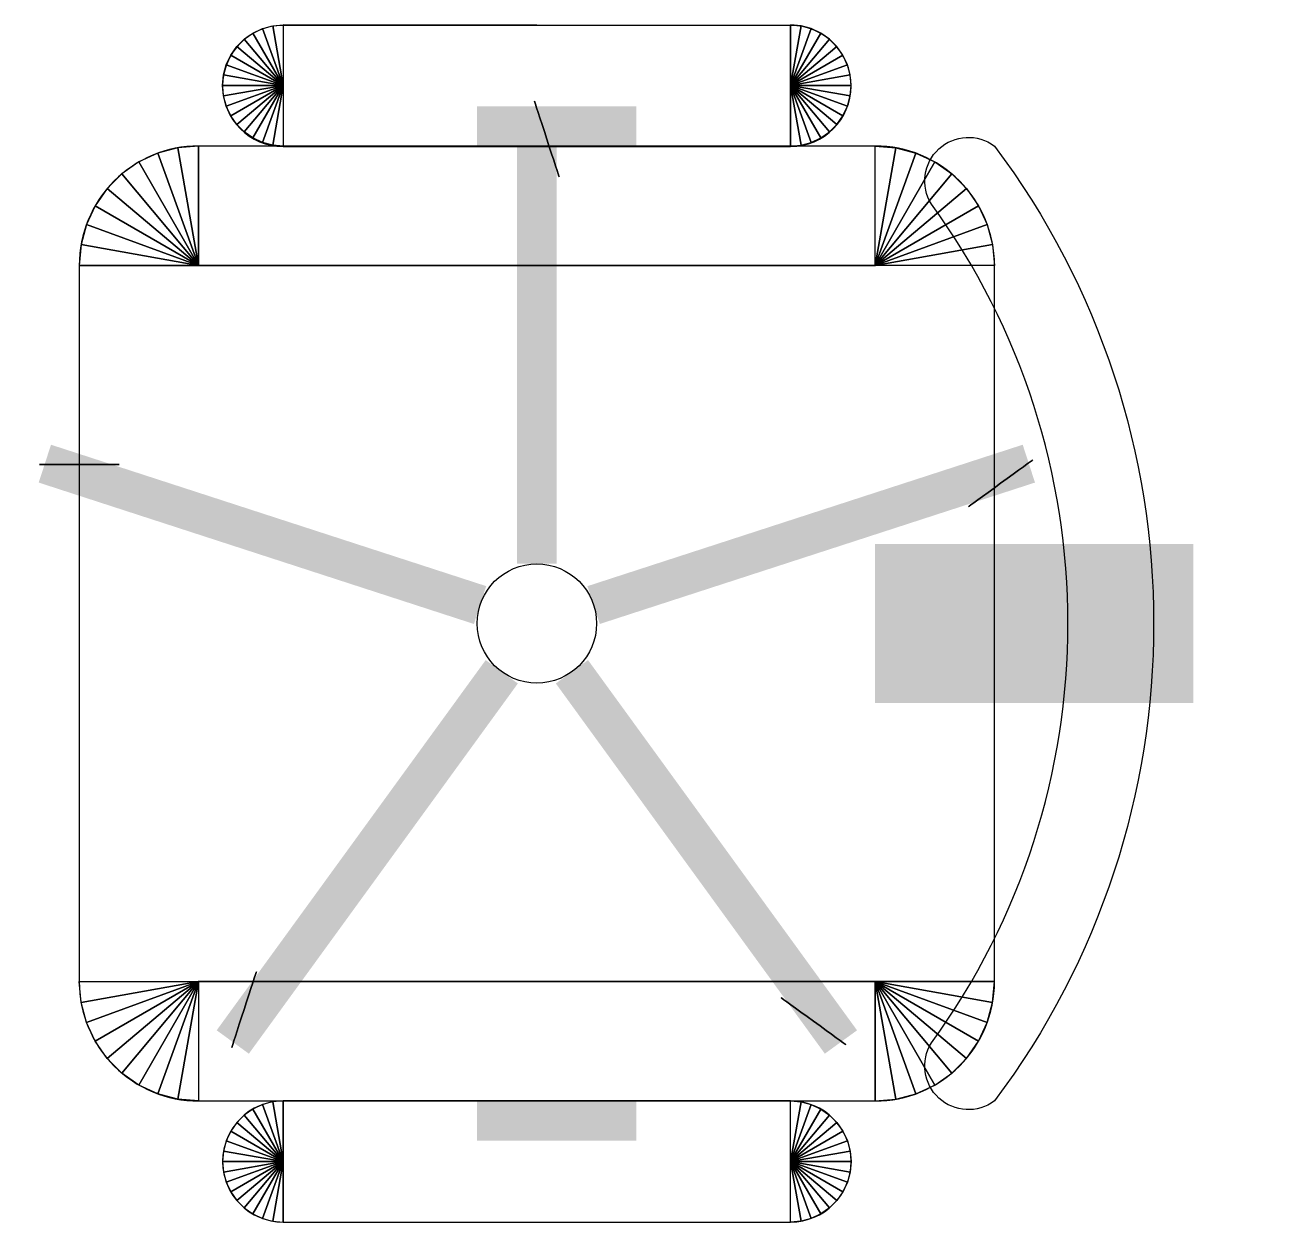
# Model space of a CAD drawing. Extents: x -0.035 to 0.762, y -0.382 to 0.382.
import ezdxf

# ---------------------------------------------------------------- set-up
doc = ezdxf.new("R2010")
doc.units = 0
doc.header["$MEASUREMENT"] = 0
doc.layers.get('0').update_dxf_attribs({"linetype": 'CONTINUOUS'})

msp = doc.modelspace()

# ---------------------------------------------------------------- linework, layer by layer
for points, elevation in [([(0.13017, 0.30451), (0.45402, 0.30451, 1), (0.45402, 0.38178), (0.13017, 0.38178, 1)], 0.7112), ([(0.0762, 0.3048, 0.414214), (0, 0.2286), (0, -0.2286, 0.414214), (0.0762, -0.3048), (0.508, -0.3048, 0.414214), (0.5842, -0.2286), (0.5842, 0.2286, 0.414214), (0.508, 0.3048)], 0.4064), ([(0.5842, 0.3048, -0.333333), (0.5842, -0.3048, -0.829608), (0.54394, -0.26769, 0.325397), (0.54394, 0.26769, -0.829608)], 0.6096), ([(0.13017, -0.38207), (0.45402, -0.38207, 1), (0.45402, -0.3048), (0.13017, -0.3048, 1)], 0.7112)]:
    msp.add_lwpolyline(points, format="xyb", close=True, dxfattribs=dict(elevation=elevation))
for points, const_width, elevation in [([(0.2921, 0.0381), (0.2921, 0.3302)], 0.0254, 0.0508), ([(0.254, 0.3175), (0.3556, 0.3175)], 0.0254, 0.3556), ([(0.25586, 0.01177), (-0.02194, 0.10204)], 0.0254, 0.0508), ([(0.32834, 0.01177), (0.60614, 0.10204)], 0.0254, 0.0508), ([(0.6985, -0.0508), (0.6985, 0.0508)], 0.0254, 0.3556), ([(0.508, 0), (0.7112, 0)], 0.1016, 0.3302), ([(0.26971, -0.03082), (0.09801, -0.26714)], 0.0254, 0.0508), ([(0.31449, -0.03082), (0.48619, -0.26714)], 0.0254, 0.0508), ([(0.254, -0.3175), (0.3556, -0.3175)], 0.0254, 0.3556)]:
    msp.add_lwpolyline(points, dxfattribs=dict(const_width=const_width, elevation=elevation))
at = {"extrusion": (-0.951057, -0.309017, 0)}
msp.add_circle((-0.20184, 0.0254, -0.3794), 0.0254, dxfattribs=at)
at = {"extrusion": (-0.587785, 0.809017, 0)}
msp.add_circle((-0.52841, 0.0254, -0.27329), 0.0254, dxfattribs=at)
at = {"extrusion": (0, -1, 0)}
msp.add_circle((0, 0.0254, -0.1016), 0.0254, dxfattribs=at)
msp.add_circle((0.2921, 0, 0.0508), 0.0381)
at = {"extrusion": (0.951057, -0.309017, 0)}
msp.add_circle((-0.20184, 0.0254, 0.1762), 0.0254, dxfattribs=at)
at = {"extrusion": (0.587785, 0.809017, 0)}
msp.add_circle((-0.52841, 0.0254, 0.07009), 0.0254, dxfattribs=at)
for points in [[(0.13017, 0.34343, 0.7112), (0.10534, 0.37303, 0.7112), (0.11086, 0.37689, 0.7112)], [(0.13017, 0.34343, 0.7112), (0.11086, 0.37689, 0.7112), (0.11696, 0.37974, 0.7112)], [(0.13017, 0.34343, 0.7112), (0.11696, 0.37974, 0.7112), (0.12347, 0.38148, 0.7112)], [(0.13017, 0.34343, 0.7112), (0.12347, 0.38148, 0.7112), (0.13017, 0.38207, 0.7112)], [(0.45402, 0.38178, 0.7112), (0.13017, 0.38207, 0.7112), (0.13017, 0.3048, 0.7112), (0.45402, 0.30451, 0.7112)], [(0.45402, 0.34343, 0.7112), (0.46073, 0.38148, 0.7112), (0.45402, 0.38207, 0.7112)], [(0.45402, 0.34343, 0.7112), (0.46724, 0.37974, 0.7112), (0.46073, 0.38148, 0.7112)], [(0.45402, 0.34343, 0.7112), (0.47886, 0.37303, 0.7112), (0.47334, 0.37689, 0.7112)], [(0.45402, 0.34343, 0.7112), (0.47334, 0.37689, 0.7112), (0.46724, 0.37974, 0.7112)], [(0.13017, 0.34343, 0.7112), (0.09672, 0.36275, 0.7112), (0.10058, 0.36827, 0.7112)], [(0.13017, 0.34343, 0.7112), (0.10058, 0.36827, 0.7112), (0.10534, 0.37303, 0.7112)], [(0.45402, 0.34343, 0.7112), (0.48362, 0.36827, 0.7112), (0.47886, 0.37303, 0.7112)], [(0.45402, 0.34343, 0.7112), (0.48748, 0.36275, 0.7112), (0.48362, 0.36827, 0.7112)], [(0.13017, 0.34343, 0.7112), (0.09387, 0.35665, 0.7112), (0.09672, 0.36275, 0.7112)], [(0.45402, 0.34343, 0.7112), (0.49033, 0.35665, 0.7112), (0.48748, 0.36275, 0.7112)], [(0.13017, 0.34343, 0.7112), (0.09213, 0.35014, 0.7112), (0.09387, 0.35665, 0.7112)], [(0.45402, 0.34343, 0.7112), (0.49207, 0.35014, 0.7112), (0.49033, 0.35665, 0.7112)], [(0.13017, 0.34343, 0.7112), (0.09154, 0.34343, 0.7112), (0.09213, 0.35014, 0.7112)], [(0.13017, 0.34343, 0.7112), (0.09213, 0.33672, 0.7112), (0.09154, 0.34343, 0.7112)], [(0.13017, 0.34343, 0.7112), (0.09387, 0.33022, 0.7112), (0.09213, 0.33672, 0.7112)], [(0.13017, 0.34343, 0.7112), (0.09672, 0.32412, 0.7112), (0.09387, 0.33022, 0.7112)], [(0.13017, 0.34343, 0.7112), (0.10058, 0.3186, 0.7112), (0.09672, 0.32412, 0.7112)], [(0.13017, 0.34343, 0.7112), (0.10534, 0.31384, 0.7112), (0.10058, 0.3186, 0.7112)], [(0.13017, 0.34343, 0.7112), (0.11086, 0.30998, 0.7112), (0.10534, 0.31384, 0.7112)], [(0.13017, 0.34343, 0.7112), (0.11696, 0.30713, 0.7112), (0.11086, 0.30998, 0.7112)], [(0.13017, 0.34343, 0.7112), (0.12347, 0.30539, 0.7112), (0.11696, 0.30713, 0.7112)], [(0.13017, 0.34343, 0.7112), (0.13017, 0.3048, 0.7112), (0.12347, 0.30539, 0.7112)], [(0.45402, 0.34343, 0.7112), (0.49266, 0.34343, 0.7112), (0.49207, 0.35014, 0.7112)], [(0.45402, 0.34343, 0.7112), (0.45402, 0.3048, 0.7112), (0.46073, 0.30539, 0.7112)], [(0.45402, 0.34343, 0.7112), (0.46073, 0.30539, 0.7112), (0.46724, 0.30713, 0.7112)], [(0.45402, 0.34343, 0.7112), (0.46724, 0.30713, 0.7112), (0.47334, 0.30998, 0.7112)], [(0.45402, 0.34343, 0.7112), (0.47334, 0.30998, 0.7112), (0.47886, 0.31384, 0.7112)], [(0.45402, 0.34343, 0.7112), (0.47886, 0.31384, 0.7112), (0.48362, 0.3186, 0.7112)], [(0.45402, 0.34343, 0.7112), (0.48362, 0.3186, 0.7112), (0.48748, 0.32412, 0.7112)], [(0.45402, 0.34343, 0.7112), (0.48748, 0.32412, 0.7112), (0.49033, 0.33022, 0.7112)], [(0.45402, 0.34343, 0.7112), (0.49033, 0.33022, 0.7112), (0.49207, 0.33672, 0.7112)], [(0.45402, 0.34343, 0.7112), (0.49207, 0.33672, 0.7112), (0.49266, 0.34343, 0.7112)], [(0.05014, 0.3002, 0.4064), (0.0762, 0.2286, 0.4064), (0.06297, 0.30364, 0.4064)], [(0.06297, 0.30364, 0.4064), (0.0762, 0.2286, 0.4064), (0.0762, 0.3048, 0.4064)], [(0.0762, 0.3048, 0.4064), (0.0762, 0.2286, 0.4064), (0.508, 0.2286, 0.4064), (0.508, 0.3048, 0.4064)], [(0.52123, 0.30364, 0.4064), (0.508, 0.2286, 0.4064), (0.508, 0.3048, 0.4064)], [(0.53406, 0.3002, 0.4064), (0.508, 0.2286, 0.4064), (0.52123, 0.30364, 0.4064)], [(0.0381, 0.29459, 0.4064), (0.0762, 0.2286, 0.4064), (0.05014, 0.3002, 0.4064)], [(0.5461, 0.29459, 0.4064), (0.508, 0.2286, 0.4064), (0.53406, 0.3002, 0.4064)], [(0.01783, 0.27758, 0.4064), (0.0762, 0.2286, 0.4064), (0.02722, 0.28697, 0.4064)], [(0.02722, 0.28697, 0.4064), (0.0762, 0.2286, 0.4064), (0.0381, 0.29459, 0.4064)], [(0.55698, 0.28697, 0.4064), (0.508, 0.2286, 0.4064), (0.5461, 0.29459, 0.4064)], [(0.56637, 0.27758, 0.4064), (0.508, 0.2286, 0.4064), (0.55698, 0.28697, 0.4064)], [(0.01021, 0.2667, 0.4064), (0.0762, 0.2286, 0.4064), (0.01783, 0.27758, 0.4064)], [(0.57399, 0.2667, 0.4064), (0.508, 0.2286, 0.4064), (0.56637, 0.27758, 0.4064)], [(0.0046, 0.25466, 0.4064), (0.0762, 0.2286, 0.4064), (0.01021, 0.2667, 0.4064)], [(0.5796, 0.25466, 0.4064), (0.508, 0.2286, 0.4064), (0.57399, 0.2667, 0.4064)], [(0.00116, 0.24183, 0.4064), (0.0762, 0.2286, 0.4064), (0.0046, 0.25466, 0.4064)], [(0.58304, 0.24183, 0.4064), (0.508, 0.2286, 0.4064), (0.5796, 0.25466, 0.4064)], [(0, 0.2286, 0.4064), (0.0762, 0.2286, 0.4064), (0.00116, 0.24183, 0.4064)], [(0.5842, 0.2286, 0.4064), (0.508, 0.2286, 0.4064), (0.58304, 0.24183, 0.4064)], [(0.5842, 0.2286, 0.4064), (0, 0.2286, 0.4064), (0, -0.2286, 0.4064), (0.5842, -0.2286, 0.4064)], [(0, -0.2286, 0.4064), (0.0762, -0.2286, 0.4064), (0.00116, -0.24183, 0.4064)], [(0.00116, -0.24183, 0.4064), (0.0762, -0.2286, 0.4064), (0.0046, -0.25466, 0.4064)], [(0.0046, -0.25466, 0.4064), (0.0762, -0.2286, 0.4064), (0.01021, -0.2667, 0.4064)], [(0.01021, -0.2667, 0.4064), (0.0762, -0.2286, 0.4064), (0.01783, -0.27758, 0.4064)], [(0.01783, -0.27758, 0.4064), (0.0762, -0.2286, 0.4064), (0.02722, -0.28697, 0.4064)], [(0.02722, -0.28697, 0.4064), (0.0762, -0.2286, 0.4064), (0.0381, -0.29459, 0.4064)], [(0.0381, -0.29459, 0.4064), (0.0762, -0.2286, 0.4064), (0.05014, -0.3002, 0.4064)], [(0.05014, -0.3002, 0.4064), (0.0762, -0.2286, 0.4064), (0.06297, -0.30364, 0.4064)], [(0.06297, -0.30364, 0.4064), (0.0762, -0.2286, 0.4064), (0.0762, -0.3048, 0.4064)], [(0.0762, -0.2286, 0.4064), (0.0762, -0.3048, 0.4064), (0.508, -0.3048, 0.4064), (0.508, -0.2286, 0.4064)], [(0.52123, -0.30364, 0.4064), (0.508, -0.2286, 0.4064), (0.508, -0.3048, 0.4064)], [(0.53406, -0.3002, 0.4064), (0.508, -0.2286, 0.4064), (0.52123, -0.30364, 0.4064)], [(0.5461, -0.29459, 0.4064), (0.508, -0.2286, 0.4064), (0.53406, -0.3002, 0.4064)], [(0.55698, -0.28697, 0.4064), (0.508, -0.2286, 0.4064), (0.5461, -0.29459, 0.4064)], [(0.56637, -0.27758, 0.4064), (0.508, -0.2286, 0.4064), (0.55698, -0.28697, 0.4064)], [(0.57399, -0.2667, 0.4064), (0.508, -0.2286, 0.4064), (0.56637, -0.27758, 0.4064)], [(0.5796, -0.25466, 0.4064), (0.508, -0.2286, 0.4064), (0.57399, -0.2667, 0.4064)], [(0.58304, -0.24183, 0.4064), (0.508, -0.2286, 0.4064), (0.5796, -0.25466, 0.4064)], [(0.5842, -0.2286, 0.4064), (0.508, -0.2286, 0.4064), (0.58304, -0.24183, 0.4064)], [(0.13017, -0.34343, 0.7112), (0.11086, -0.30998, 0.7112), (0.10534, -0.31384, 0.7112)], [(0.13017, -0.34343, 0.7112), (0.11696, -0.30713, 0.7112), (0.11086, -0.30998, 0.7112)], [(0.13017, -0.34343, 0.7112), (0.12347, -0.30539, 0.7112), (0.11696, -0.30713, 0.7112)], [(0.13017, -0.34343, 0.7112), (0.13017, -0.3048, 0.7112), (0.12347, -0.30539, 0.7112)], [(0.45402, -0.38207, 0.7112), (0.45402, -0.3048, 0.7112), (0.13017, -0.3048, 0.7112), (0.13017, -0.38207, 0.7112)], [(0.45402, -0.34343, 0.7112), (0.45402, -0.3048, 0.7112), (0.46073, -0.30539, 0.7112)], [(0.45402, -0.34343, 0.7112), (0.46073, -0.30539, 0.7112), (0.46724, -0.30713, 0.7112)], [(0.45402, -0.34343, 0.7112), (0.46724, -0.30713, 0.7112), (0.47334, -0.30998, 0.7112)], [(0.45402, -0.34343, 0.7112), (0.47334, -0.30998, 0.7112), (0.47886, -0.31384, 0.7112)], [(0.13017, -0.34343, 0.7112), (0.10058, -0.3186, 0.7112), (0.09672, -0.32412, 0.7112)], [(0.13017, -0.34343, 0.7112), (0.10534, -0.31384, 0.7112), (0.10058, -0.3186, 0.7112)], [(0.45402, -0.34343, 0.7112), (0.47886, -0.31384, 0.7112), (0.48362, -0.3186, 0.7112)], [(0.45402, -0.34343, 0.7112), (0.48362, -0.3186, 0.7112), (0.48748, -0.32412, 0.7112)], [(0.13017, -0.34343, 0.7112), (0.09672, -0.32412, 0.7112), (0.09387, -0.33022, 0.7112)], [(0.45402, -0.34343, 0.7112), (0.48748, -0.32412, 0.7112), (0.49033, -0.33022, 0.7112)], [(0.13017, -0.34343, 0.7112), (0.09387, -0.33022, 0.7112), (0.09213, -0.33672, 0.7112)], [(0.45402, -0.34343, 0.7112), (0.49033, -0.33022, 0.7112), (0.49207, -0.33672, 0.7112)], [(0.13017, -0.34343, 0.7112), (0.09213, -0.33672, 0.7112), (0.09154, -0.34343, 0.7112)], [(0.45402, -0.34343, 0.7112), (0.49207, -0.33672, 0.7112), (0.49266, -0.34343, 0.7112)], [(0.13017, -0.34343, 0.7112), (0.09154, -0.34343, 0.7112), (0.09213, -0.35014, 0.7112)], [(0.13017, -0.34343, 0.7112), (0.09213, -0.35014, 0.7112), (0.09387, -0.35665, 0.7112)], [(0.13017, -0.34343, 0.7112), (0.09387, -0.35665, 0.7112), (0.09672, -0.36275, 0.7112)], [(0.13017, -0.34343, 0.7112), (0.09672, -0.36275, 0.7112), (0.10058, -0.36827, 0.7112)], [(0.13017, -0.34343, 0.7112), (0.10058, -0.36827, 0.7112), (0.10534, -0.37303, 0.7112)], [(0.13017, -0.34343, 0.7112), (0.10534, -0.37303, 0.7112), (0.11086, -0.37689, 0.7112)], [(0.13017, -0.34343, 0.7112), (0.11086, -0.37689, 0.7112), (0.11696, -0.37974, 0.7112)], [(0.13017, -0.34343, 0.7112), (0.11696, -0.37974, 0.7112), (0.12347, -0.38148, 0.7112)], [(0.13017, -0.34343, 0.7112), (0.12347, -0.38148, 0.7112), (0.13017, -0.38207, 0.7112)], [(0.45402, -0.34343, 0.7112), (0.46073, -0.38148, 0.7112), (0.45402, -0.38207, 0.7112)], [(0.45402, -0.34343, 0.7112), (0.46724, -0.37974, 0.7112), (0.46073, -0.38148, 0.7112)], [(0.45402, -0.34343, 0.7112), (0.47886, -0.37303, 0.7112), (0.47334, -0.37689, 0.7112)], [(0.45402, -0.34343, 0.7112), (0.49207, -0.35014, 0.7112), (0.49033, -0.35665, 0.7112)], [(0.45402, -0.34343, 0.7112), (0.47334, -0.37689, 0.7112), (0.46724, -0.37974, 0.7112)], [(0.45402, -0.34343, 0.7112), (0.48362, -0.36827, 0.7112), (0.47886, -0.37303, 0.7112)], [(0.45402, -0.34343, 0.7112), (0.48748, -0.36275, 0.7112), (0.48362, -0.36827, 0.7112)], [(0.45402, -0.34343, 0.7112), (0.49033, -0.35665, 0.7112), (0.48748, -0.36275, 0.7112)], [(0.45402, -0.34343, 0.7112), (0.49266, -0.34343, 0.7112), (0.49207, -0.35014, 0.7112)]]:
    msp.add_3dface(points)

doc.saveas('drawing.dxf')
